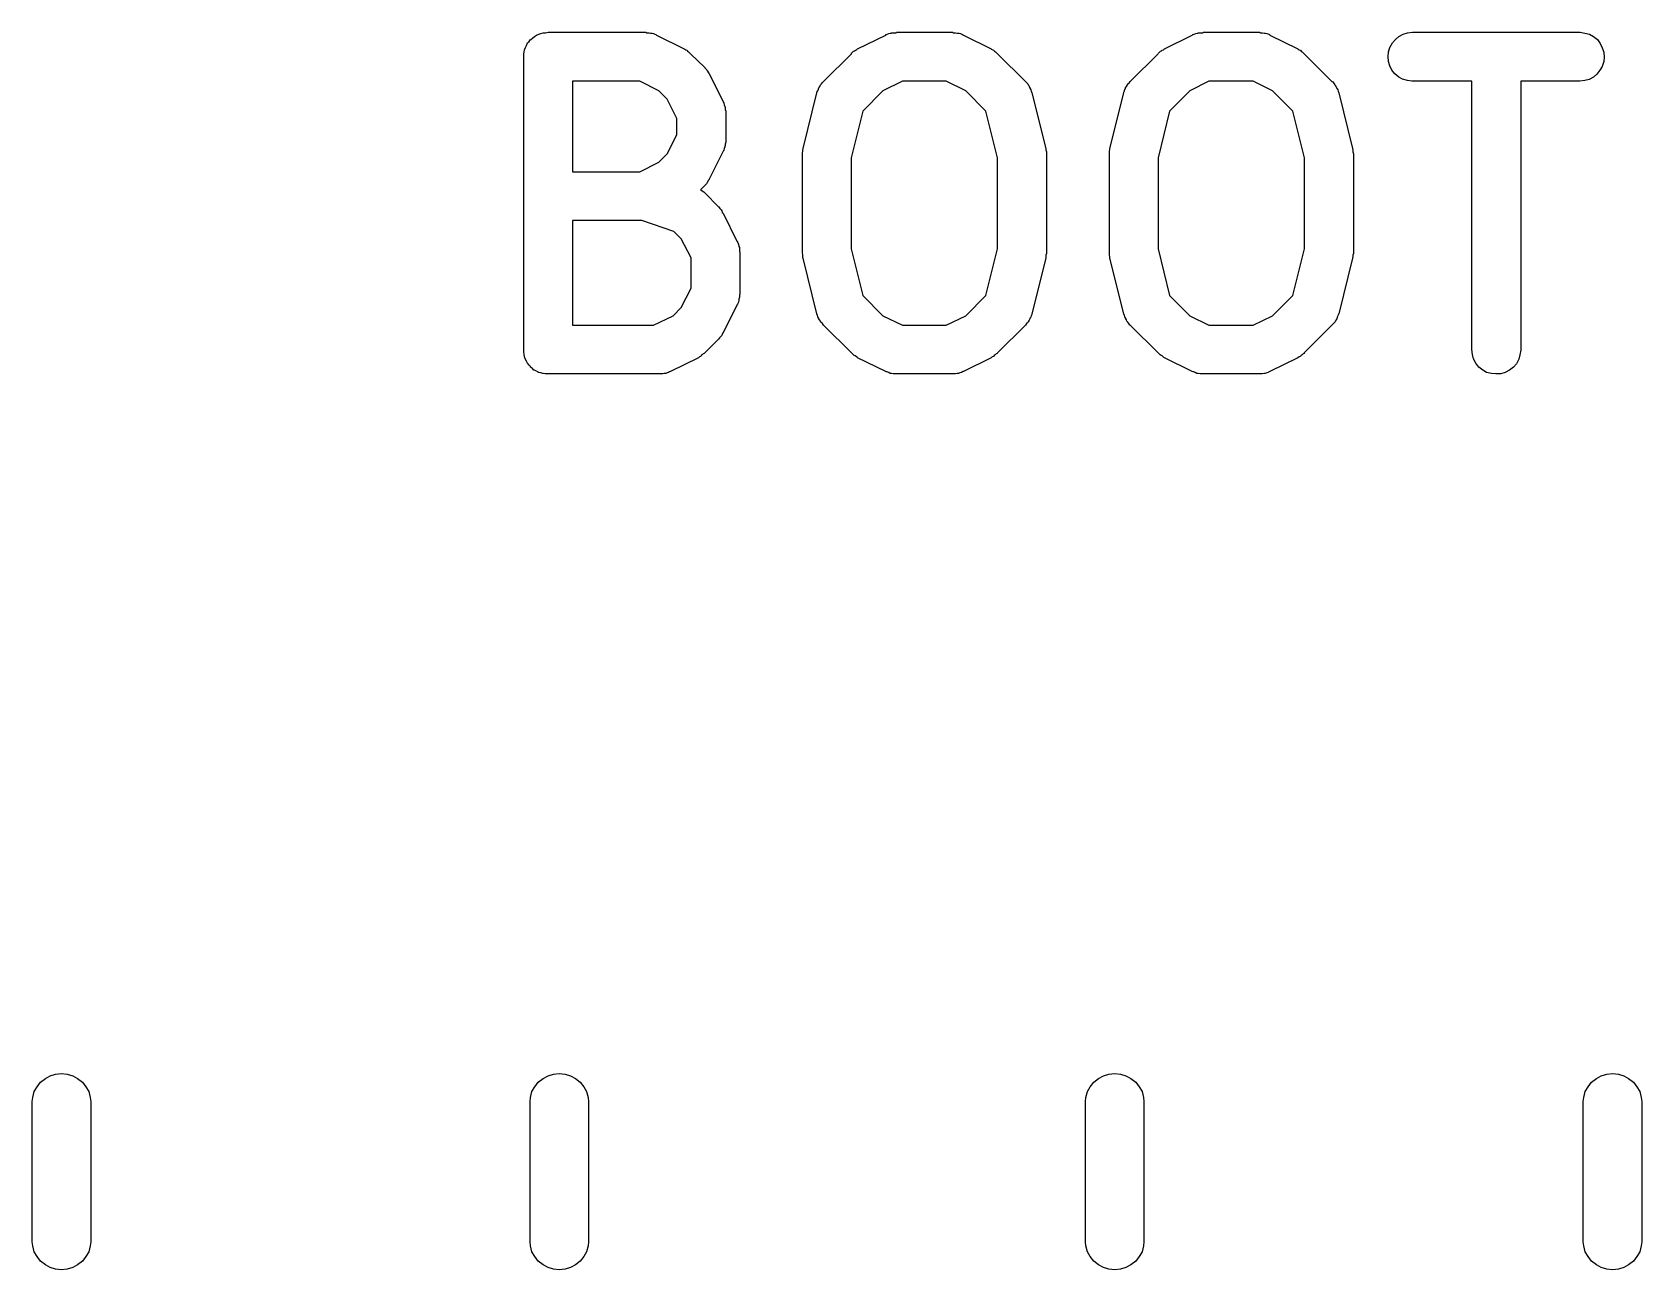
# Model space of a CAD drawing. Extents: x 137.1 to 164.6, y -146.9 to -60.6.
# Drawn here: x 149.089 to 152.387, y -124.876 to -122.341 of the extents above; entities that cross this region are included whole.
import ezdxf

# ---------------------------------------------------------------- set-up
doc = ezdxf.new("R2010")
doc.units = 0
doc.layers.add('BLACK', color=7, linetype='CONTINUOUS')

msp = doc.modelspace()

# ---------------------------------------------------------------- linework, layer by layer
at = {"layer": 'BLACK', "linetype": 'CONTINUOUS'}
for p, q in [((150.111, -122.356), (150.114, -122.353)), ((150.114, -122.353), (150.118, -122.35)), ((150.118, -122.35), (150.122, -122.347)), ((150.118, -122.35), (150.118, -122.35)), ((150.118, -122.35), (150.118, -122.35)), ((150.122, -122.347), (150.127, -122.345)), ((150.127, -122.345), (150.131, -122.344)), ((150.127, -122.345), (150.127, -122.345)), ((150.127, -122.345), (150.127, -122.345)), ((150.131, -122.344), (150.136, -122.342)), ((150.136, -122.342), (150.136, -122.342)), ((150.136, -122.342), (150.136, -122.342)), ((150.136, -122.342), (150.141, -122.342)), ((150.141, -122.342), (150.146, -122.341)), ((150.146, -122.341), (150.346, -122.341)), ((150.346, -122.341), (150.348, -122.342)), ((150.346, -122.341), (150.346, -122.341)), ((150.348, -122.342), (150.349, -122.342)), ((150.349, -122.342), (150.353, -122.342)), ((150.353, -122.342), (150.356, -122.343)), ((150.356, -122.343), (150.358, -122.343)), ((150.358, -122.343), (150.359, -122.343)), ((150.359, -122.343), (150.362, -122.344)), ((150.362, -122.344), (150.365, -122.345)), ((150.365, -122.345), (150.367, -122.346)), ((150.367, -122.346), (150.368, -122.347)), ((150.368, -122.347), (150.425, -122.375)), ((150.78, -122.375), (150.838, -122.347)), ((150.838, -122.347), (150.838, -122.346)), ((150.838, -122.346), (150.84, -122.346)), ((150.84, -122.346), (150.841, -122.345)), ((150.841, -122.345), (150.844, -122.344)), ((150.844, -122.344), (150.847, -122.343)), ((150.847, -122.343), (150.849, -122.343)), ((150.849, -122.343), (150.85, -122.342)), ((150.85, -122.342), (150.854, -122.342)), ((150.854, -122.342), (150.857, -122.342)), ((150.857, -122.342), (150.859, -122.342)), ((150.859, -122.342), (150.86, -122.341)), ((150.86, -122.341), (150.974, -122.341)), ((150.974, -122.341), (150.975, -122.341)), ((150.975, -122.341), (150.976, -122.342)), ((150.976, -122.342), (150.978, -122.342)), ((150.978, -122.342), (150.981, -122.342)), ((150.981, -122.342), (150.985, -122.343)), ((150.985, -122.343), (150.986, -122.343)), ((150.986, -122.343), (150.988, -122.343)), ((150.988, -122.343), (150.991, -122.344)), ((150.991, -122.344), (150.994, -122.345)), ((150.994, -122.345), (150.995, -122.346)), ((150.995, -122.346), (150.997, -122.347)), ((150.997, -122.347), (151.054, -122.375)), ((151.409, -122.375), (151.466, -122.347)), ((151.466, -122.347), (151.467, -122.346)), ((151.467, -122.346), (151.468, -122.346)), ((151.468, -122.346), (151.47, -122.345)), ((151.47, -122.345), (151.473, -122.344)), ((151.473, -122.344), (151.476, -122.343)), ((151.476, -122.343), (151.477, -122.343)), ((151.477, -122.343), (151.479, -122.342)), ((151.479, -122.342), (151.482, -122.342)), ((151.482, -122.342), (151.486, -122.342)), ((151.486, -122.342), (151.487, -122.342)), ((151.487, -122.342), (151.489, -122.341)), ((151.489, -122.341), (151.603, -122.341)), ((151.603, -122.341), (151.604, -122.341)), ((151.604, -122.341), (151.605, -122.342)), ((151.605, -122.342), (151.606, -122.342)), ((151.606, -122.342), (151.61, -122.342)), ((151.61, -122.342), (151.613, -122.343)), ((151.613, -122.343), (151.615, -122.343)), ((151.615, -122.343), (151.616, -122.343)), ((151.616, -122.343), (151.619, -122.344)), ((151.619, -122.344), (151.623, -122.345)), ((151.623, -122.345), (151.624, -122.346)), ((151.624, -122.346), (151.625, -122.347)), ((151.625, -122.347), (151.682, -122.375)), ((151.882, -122.356), (151.889, -122.35)), ((151.889, -122.35), (151.898, -122.345)), ((151.898, -122.345), (151.907, -122.342)), ((151.907, -122.342), (151.917, -122.341)), ((151.917, -122.341), (152.26, -122.341)), ((152.26, -122.341), (152.261, -122.341)), ((152.261, -122.341), (152.27, -122.343)), ((152.27, -122.343), (152.28, -122.345)), ((152.28, -122.345), (152.288, -122.35)), ((152.288, -122.35), (152.296, -122.356)), ((150.096, -122.386), (150.097, -122.381)), ((150.096, -122.391), (150.096, -122.386)), ((150.097, -122.381), (150.098, -122.377)), ((150.097, -122.381), (150.097, -122.381)), ((150.097, -122.381), (150.097, -122.381)), ((150.098, -122.377), (150.1, -122.372)), ((150.1, -122.372), (150.102, -122.368)), ((150.1, -122.372), (150.1, -122.372)), ((150.1, -122.372), (150.1, -122.372)), ((150.102, -122.368), (150.104, -122.363)), ((150.104, -122.363), (150.107, -122.36)), ((150.104, -122.363), (150.104, -122.363)), ((150.104, -122.363), (150.104, -122.363)), ((150.107, -122.36), (150.11, -122.356)), ((150.11, -122.356), (150.111, -122.356)), ((150.111, -122.356), (150.111, -122.356)), ((150.425, -122.375), (150.426, -122.376)), ((150.426, -122.376), (150.428, -122.377)), ((150.428, -122.377), (150.431, -122.378)), ((150.431, -122.378), (150.432, -122.38)), ((150.432, -122.38), (150.434, -122.381)), ((150.434, -122.381), (150.436, -122.383)), ((150.436, -122.383), (150.438, -122.385)), ((150.438, -122.385), (150.467, -122.413)), ((150.71, -122.442), (150.768, -122.385)), ((150.768, -122.384), (150.77, -122.382)), ((150.768, -122.385), (150.768, -122.384)), ((150.77, -122.382), (150.772, -122.38)), ((150.772, -122.38), (150.774, -122.379)), ((150.774, -122.379), (150.776, -122.378)), ((150.776, -122.378), (150.778, -122.377)), ((150.778, -122.377), (150.78, -122.375)), ((151.054, -122.375), (151.054, -122.376)), ((151.054, -122.376), (151.057, -122.377)), ((151.057, -122.377), (151.059, -122.378)), ((151.059, -122.378), (151.061, -122.38)), ((151.061, -122.38), (151.063, -122.381)), ((151.063, -122.381), (151.065, -122.383)), ((151.065, -122.383), (151.067, -122.385)), ((151.067, -122.385), (151.124, -122.442)), ((151.339, -122.442), (151.396, -122.385)), ((151.396, -122.385), (151.397, -122.384)), ((151.397, -122.384), (151.399, -122.382)), ((151.399, -122.382), (151.401, -122.38)), ((151.401, -122.38), (151.403, -122.379)), ((151.403, -122.379), (151.404, -122.378)), ((151.404, -122.378), (151.407, -122.377)), ((151.407, -122.377), (151.409, -122.375)), ((151.682, -122.375), (151.683, -122.376)), ((151.683, -122.376), (151.685, -122.377)), ((151.685, -122.377), (151.688, -122.378)), ((151.688, -122.378), (151.689, -122.38)), ((151.689, -122.38), (151.691, -122.381)), ((151.691, -122.381), (151.693, -122.383)), ((151.693, -122.383), (151.695, -122.385)), ((151.695, -122.385), (151.752, -122.442)), ((151.867, -122.391), (151.868, -122.381)), ((151.868, -122.381), (151.871, -122.372)), ((151.871, -122.372), (151.876, -122.363)), ((151.876, -122.363), (151.882, -122.356)), ((152.296, -122.356), (152.302, -122.364)), ((152.302, -122.364), (152.306, -122.373)), ((152.306, -122.373), (152.309, -122.382)), ((152.309, -122.382), (152.31, -122.392)), ((150.096, -122.991), (150.096, -122.391)), ((150.096, -122.391), (150.096, -122.391)), ((150.096, -122.391), (150.096, -122.391)), ((150.096, -122.391), (150.096, -122.391)), ((150.096, -122.391), (150.096, -122.391)), ((150.467, -122.413), (150.467, -122.414)), ((150.467, -122.414), (150.469, -122.416)), ((150.469, -122.416), (150.471, -122.418)), ((150.471, -122.418), (150.472, -122.42)), ((150.472, -122.42), (150.473, -122.421)), ((150.473, -122.421), (150.475, -122.424)), ((151.868, -122.401), (151.867, -122.391)), ((151.871, -122.41), (151.868, -122.401)), ((151.875, -122.419), (151.871, -122.41)), ((151.881, -122.426), (151.875, -122.419)), ((152.301, -122.419), (152.295, -122.427)), ((152.306, -122.411), (152.301, -122.419)), ((152.309, -122.401), (152.306, -122.411)), ((152.31, -122.392), (152.309, -122.401)), ((150.196, -122.441), (150.196, -122.627)), ((150.334, -122.441), (150.196, -122.441)), ((150.373, -122.461), (150.334, -122.441)), ((150.475, -122.424), (150.476, -122.426)), ((150.476, -122.426), (150.505, -122.483)), ((150.701, -122.455), (150.703, -122.452)), ((150.703, -122.452), (150.704, -122.449)), ((150.704, -122.449), (150.705, -122.448)), ((150.705, -122.448), (150.706, -122.447)), ((150.706, -122.447), (150.708, -122.444)), ((150.708, -122.444), (150.71, -122.442)), ((150.872, -122.441), (150.832, -122.461)), ((150.962, -122.441), (150.872, -122.441)), ((151.002, -122.461), (150.962, -122.441)), ((151.124, -122.442), (151.124, -122.442)), ((151.124, -122.442), (151.127, -122.445)), ((151.127, -122.445), (151.129, -122.447)), ((151.129, -122.447), (151.13, -122.449)), ((151.13, -122.449), (151.131, -122.45)), ((151.131, -122.45), (151.132, -122.453)), ((151.132, -122.453), (151.134, -122.456)), ((151.329, -122.455), (151.331, -122.452)), ((151.331, -122.452), (151.333, -122.449)), ((151.333, -122.449), (151.334, -122.448)), ((151.334, -122.447), (151.337, -122.444)), ((151.334, -122.448), (151.334, -122.447)), ((151.337, -122.444), (151.339, -122.442)), ((151.5, -122.441), (151.461, -122.461)), ((151.591, -122.441), (151.5, -122.441)), ((151.63, -122.461), (151.591, -122.441)), ((151.752, -122.442), (151.753, -122.442)), ((151.753, -122.442), (151.755, -122.445)), ((151.755, -122.445), (151.757, -122.447)), ((151.757, -122.447), (151.758, -122.449)), ((151.758, -122.449), (151.759, -122.45)), ((151.759, -122.45), (151.761, -122.453)), ((151.761, -122.453), (151.762, -122.456)), ((151.889, -122.433), (151.881, -122.426)), ((151.897, -122.437), (151.889, -122.433)), ((151.907, -122.44), (151.897, -122.437)), ((151.916, -122.441), (151.907, -122.44)), ((151.917, -122.441), (151.916, -122.441)), ((152.039, -122.441), (151.917, -122.441)), ((152.039, -122.991), (152.039, -122.441)), ((152.26, -122.441), (152.139, -122.441)), ((152.139, -122.441), (152.139, -122.991)), ((152.27, -122.44), (152.26, -122.441)), ((152.279, -122.438), (152.27, -122.44)), ((152.288, -122.433), (152.279, -122.438)), ((152.295, -122.427), (152.288, -122.433)), ((150.39, -122.478), (150.373, -122.461)), ((150.41, -122.518), (150.39, -122.478)), ((150.505, -122.483), (150.505, -122.484)), ((150.505, -122.484), (150.506, -122.485)), ((150.506, -122.485), (150.506, -122.487)), ((150.506, -122.487), (150.507, -122.49)), ((150.669, -122.579), (150.697, -122.465)), ((150.697, -122.464), (150.699, -122.461)), ((150.697, -122.465), (150.697, -122.464)), ((150.699, -122.461), (150.7, -122.458)), ((150.7, -122.457), (150.701, -122.455)), ((150.7, -122.458), (150.7, -122.457)), ((150.832, -122.461), (150.791, -122.503)), ((151.043, -122.503), (151.002, -122.461)), ((151.134, -122.456), (151.134, -122.457)), ((151.134, -122.457), (151.135, -122.459)), ((151.135, -122.459), (151.136, -122.462)), ((151.136, -122.462), (151.137, -122.465)), ((151.137, -122.465), (151.166, -122.579)), ((151.297, -122.579), (151.326, -122.465)), ((151.326, -122.464), (151.327, -122.461)), ((151.326, -122.465), (151.326, -122.464)), ((151.327, -122.461), (151.328, -122.458)), ((151.328, -122.458), (151.329, -122.457)), ((151.329, -122.457), (151.329, -122.455)), ((151.461, -122.461), (151.419, -122.503)), ((151.672, -122.503), (151.63, -122.461)), ((151.762, -122.456), (151.763, -122.457)), ((151.763, -122.457), (151.764, -122.459)), ((151.764, -122.459), (151.765, -122.462)), ((151.765, -122.462), (151.766, -122.465)), ((151.766, -122.465), (151.794, -122.579)), ((150.41, -122.551), (150.41, -122.518)), ((150.507, -122.49), (150.508, -122.493)), ((150.508, -122.493), (150.509, -122.495)), ((150.509, -122.495), (150.509, -122.496)), ((150.509, -122.496), (150.509, -122.499)), ((150.509, -122.499), (150.51, -122.503)), ((150.51, -122.503), (150.51, -122.504)), ((150.51, -122.504), (150.51, -122.506)), ((150.51, -122.506), (150.51, -122.563)), ((150.791, -122.503), (150.767, -122.598)), ((151.067, -122.598), (151.043, -122.503)), ((151.419, -122.503), (151.396, -122.598)), ((151.696, -122.598), (151.672, -122.503)), ((150.39, -122.59), (150.41, -122.551)), ((150.505, -122.585), (150.476, -122.642)), ((150.506, -122.583), (150.505, -122.584)), ((150.505, -122.584), (150.505, -122.585)), ((150.507, -122.579), (150.506, -122.583)), ((150.508, -122.576), (150.507, -122.579)), ((150.509, -122.573), (150.508, -122.575)), ((150.508, -122.575), (150.508, -122.576)), ((150.51, -122.566), (150.509, -122.57)), ((150.509, -122.57), (150.509, -122.573)), ((150.51, -122.563), (150.51, -122.564)), ((150.51, -122.564), (150.51, -122.565)), ((150.51, -122.565), (150.51, -122.566)), ((150.667, -122.589), (150.668, -122.585)), ((150.668, -122.581), (150.669, -122.58)), ((150.668, -122.585), (150.668, -122.581)), ((150.669, -122.58), (150.669, -122.579)), ((151.166, -122.579), (151.166, -122.58)), ((151.166, -122.58), (151.166, -122.581)), ((151.166, -122.581), (151.166, -122.582)), ((151.166, -122.582), (151.167, -122.586)), ((151.167, -122.586), (151.167, -122.59)), ((151.296, -122.585), (151.297, -122.581)), ((151.296, -122.589), (151.296, -122.585)), ((151.297, -122.58), (151.297, -122.579)), ((151.297, -122.581), (151.297, -122.58)), ((151.794, -122.579), (151.794, -122.58)), ((151.794, -122.58), (151.795, -122.581)), ((151.795, -122.581), (151.795, -122.582)), ((151.795, -122.582), (151.795, -122.586)), ((151.795, -122.586), (151.796, -122.59)), ((150.334, -122.627), (150.373, -122.607)), ((150.373, -122.607), (150.39, -122.59)), ((150.667, -122.59), (150.667, -122.589)), ((150.667, -122.591), (150.667, -122.59)), ((150.667, -122.791), (150.667, -122.591)), ((150.667, -122.591), (150.667, -122.591)), ((150.767, -122.598), (150.767, -122.785)), ((151.067, -122.785), (151.067, -122.598)), ((151.167, -122.59), (151.167, -122.591)), ((151.167, -122.591), (151.167, -122.591)), ((151.167, -122.591), (151.167, -122.791)), ((151.296, -122.59), (151.296, -122.589)), ((151.296, -122.591), (151.296, -122.59)), ((151.296, -122.791), (151.296, -122.591)), ((151.296, -122.591), (151.296, -122.591)), ((151.396, -122.598), (151.396, -122.785)), ((151.696, -122.785), (151.696, -122.598)), ((151.796, -122.59), (151.796, -122.591)), ((151.796, -122.591), (151.796, -122.591)), ((151.796, -122.591), (151.796, -122.791)), ((150.196, -122.627), (150.334, -122.627)), ((150.471, -122.651), (150.469, -122.653)), ((150.472, -122.649), (150.471, -122.651)), ((150.473, -122.648), (150.472, -122.649)), ((150.474, -122.645), (150.473, -122.648)), ((150.476, -122.643), (150.474, -122.645)), ((150.476, -122.642), (150.476, -122.643)), ((150.467, -122.655), (150.458, -122.664)), ((150.458, -122.664), (150.459, -122.664)), ((150.459, -122.664), (150.462, -122.666)), ((150.462, -122.666), (150.465, -122.668)), ((150.465, -122.668), (150.466, -122.669)), ((150.466, -122.669), (150.467, -122.67)), ((150.469, -122.653), (150.467, -122.655)), ((150.467, -122.67), (150.495, -122.699)), ((150.495, -122.699), (150.496, -122.699)), ((150.496, -122.699), (150.498, -122.702)), ((150.498, -122.702), (150.5, -122.704)), ((150.5, -122.704), (150.501, -122.705)), ((150.501, -122.705), (150.502, -122.707)), ((150.502, -122.707), (150.503, -122.71)), ((150.503, -122.71), (150.505, -122.712)), ((150.505, -122.712), (150.533, -122.769)), ((150.196, -122.727), (150.196, -122.941)), ((150.338, -122.727), (150.196, -122.727)), ((150.404, -122.749), (150.338, -122.727)), ((150.419, -122.764), (150.404, -122.749)), ((150.439, -122.803), (150.419, -122.764)), ((150.533, -122.769), (150.534, -122.77)), ((150.534, -122.77), (150.534, -122.771)), ((150.534, -122.771), (150.535, -122.772)), ((150.535, -122.772), (150.536, -122.776)), ((150.536, -122.776), (150.537, -122.779)), ((150.537, -122.779), (150.537, -122.78)), ((150.537, -122.78), (150.538, -122.782)), ((150.538, -122.782), (150.538, -122.785)), ((150.439, -122.865), (150.439, -122.803)), ((150.538, -122.785), (150.538, -122.788)), ((150.538, -122.788), (150.538, -122.79)), ((150.538, -122.79), (150.539, -122.791)), ((150.539, -122.791), (150.539, -122.877)), ((150.667, -122.792), (150.667, -122.791)), ((150.667, -122.793), (150.667, -122.792)), ((150.668, -122.797), (150.667, -122.793)), ((150.668, -122.801), (150.668, -122.797)), ((150.668, -122.802), (150.668, -122.801)), ((150.668, -122.803), (150.668, -122.802)), ((150.669, -122.804), (150.668, -122.803)), ((150.697, -122.918), (150.669, -122.804)), ((150.767, -122.785), (150.791, -122.88)), ((151.043, -122.88), (151.067, -122.785)), ((151.166, -122.804), (151.137, -122.918)), ((151.167, -122.794), (151.166, -122.798)), ((151.166, -122.798), (151.166, -122.802)), ((151.166, -122.802), (151.166, -122.803)), ((151.166, -122.803), (151.166, -122.804)), ((151.167, -122.791), (151.167, -122.792)), ((151.167, -122.792), (151.167, -122.793)), ((151.167, -122.793), (151.167, -122.794)), ((151.296, -122.792), (151.296, -122.791)), ((151.296, -122.793), (151.296, -122.792)), ((151.296, -122.797), (151.296, -122.793)), ((151.297, -122.801), (151.296, -122.797)), ((151.297, -122.802), (151.297, -122.801)), ((151.297, -122.803), (151.297, -122.802)), ((151.297, -122.804), (151.297, -122.803)), ((151.326, -122.918), (151.297, -122.804)), ((151.396, -122.785), (151.419, -122.88)), ((151.672, -122.88), (151.696, -122.785)), ((151.794, -122.804), (151.766, -122.918)), ((151.795, -122.802), (151.794, -122.803)), ((151.794, -122.803), (151.794, -122.804)), ((151.796, -122.794), (151.795, -122.798)), ((151.795, -122.798), (151.795, -122.802)), ((151.796, -122.791), (151.796, -122.792)), ((151.796, -122.792), (151.796, -122.793)), ((151.796, -122.793), (151.796, -122.794)), ((150.419, -122.905), (150.439, -122.865)), ((150.539, -122.878), (150.538, -122.879)), ((150.538, -122.879), (150.538, -122.881)), ((150.538, -122.881), (150.538, -122.884)), ((150.539, -122.877), (150.539, -122.878)), ((150.791, -122.88), (150.832, -122.922)), ((151.002, -122.922), (151.043, -122.88)), ((151.419, -122.88), (151.461, -122.922)), ((151.63, -122.922), (151.672, -122.88)), ((150.402, -122.922), (150.419, -122.905)), ((150.533, -122.9), (150.505, -122.957)), ((150.534, -122.898), (150.533, -122.9)), ((150.535, -122.897), (150.534, -122.898)), ((150.536, -122.894), (150.535, -122.897)), ((150.537, -122.89), (150.536, -122.894)), ((150.538, -122.884), (150.537, -122.888)), ((150.537, -122.888), (150.537, -122.889)), ((150.537, -122.889), (150.537, -122.89)), ((150.196, -122.941), (150.362, -122.941)), ((150.362, -122.941), (150.402, -122.922)), ((150.698, -122.921), (150.697, -122.918)), ((150.699, -122.924), (150.698, -122.921)), ((150.7, -122.926), (150.699, -122.924)), ((150.7, -122.927), (150.7, -122.926)), ((150.702, -122.93), (150.7, -122.927)), ((150.704, -122.933), (150.702, -122.93)), ((150.705, -122.934), (150.704, -122.933)), ((150.705, -122.935), (150.705, -122.934)), ((150.708, -122.938), (150.705, -122.935)), ((150.71, -122.941), (150.708, -122.938)), ((150.768, -122.998), (150.71, -122.941)), ((150.71, -122.941), (150.71, -122.941)), ((150.832, -122.922), (150.872, -122.941)), ((150.872, -122.941), (150.962, -122.941)), ((150.962, -122.941), (151.002, -122.922)), ((151.124, -122.941), (151.067, -122.998)), ((151.126, -122.938), (151.124, -122.941)), ((151.128, -122.936), (151.126, -122.938)), ((151.129, -122.935), (151.128, -122.936)), ((151.13, -122.934), (151.129, -122.935)), ((151.132, -122.931), (151.13, -122.934)), ((151.133, -122.928), (151.132, -122.931)), ((151.134, -122.926), (151.133, -122.928)), ((151.135, -122.925), (151.134, -122.926)), ((151.136, -122.922), (151.135, -122.925)), ((151.137, -122.919), (151.136, -122.922)), ((151.137, -122.918), (151.137, -122.919)), ((151.327, -122.921), (151.326, -122.918)), ((151.328, -122.924), (151.327, -122.921)), ((151.329, -122.926), (151.328, -122.924)), ((151.329, -122.927), (151.329, -122.926)), ((151.331, -122.93), (151.329, -122.927)), ((151.332, -122.933), (151.331, -122.93)), ((151.333, -122.934), (151.332, -122.933)), ((151.334, -122.935), (151.333, -122.934)), ((151.336, -122.938), (151.334, -122.935)), ((151.338, -122.941), (151.336, -122.938)), ((151.339, -122.941), (151.338, -122.941)), ((151.396, -122.998), (151.339, -122.941)), ((151.461, -122.922), (151.5, -122.941)), ((151.5, -122.941), (151.591, -122.941)), ((151.591, -122.941), (151.63, -122.922)), ((151.752, -122.941), (151.695, -122.998)), ((151.755, -122.938), (151.752, -122.941)), ((151.757, -122.936), (151.755, -122.938)), ((151.758, -122.935), (151.757, -122.936)), ((151.759, -122.934), (151.758, -122.935)), ((151.76, -122.931), (151.759, -122.934)), ((151.762, -122.928), (151.76, -122.931)), ((151.763, -122.926), (151.762, -122.928)), ((151.764, -122.922), (151.763, -122.925)), ((151.763, -122.925), (151.763, -122.926)), ((151.765, -122.919), (151.764, -122.922)), ((151.766, -122.918), (151.765, -122.919)), ((150.495, -122.97), (150.467, -122.998)), ((150.497, -122.967), (150.495, -122.97)), ((150.499, -122.965), (150.497, -122.967)), ((150.5, -122.964), (150.499, -122.965)), ((150.502, -122.962), (150.5, -122.964)), ((150.503, -122.96), (150.502, -122.962)), ((150.504, -122.957), (150.503, -122.96)), ((150.505, -122.957), (150.504, -122.957)), ((150.096, -122.996), (150.096, -122.991)), ((150.097, -123.001), (150.096, -122.996)), ((150.098, -123.006), (150.097, -123.001)), ((150.097, -123.001), (150.097, -123.001)), ((150.097, -123.001), (150.097, -123.001)), ((150.099, -123.01), (150.098, -123.006)), ((150.102, -123.015), (150.099, -123.01)), ((150.099, -123.01), (150.099, -123.01)), ((150.099, -123.01), (150.099, -123.01)), ((150.104, -123.019), (150.102, -123.015)), ((150.454, -123.008), (150.397, -123.036)), ((150.456, -123.006), (150.454, -123.008)), ((150.459, -123.005), (150.456, -123.006)), ((150.46, -123.003), (150.459, -123.005)), ((150.462, -123.002), (150.46, -123.003)), ((150.464, -123), (150.462, -123.002)), ((150.466, -122.999), (150.464, -123)), ((150.467, -122.998), (150.466, -122.999)), ((150.77, -123), (150.768, -122.998)), ((150.772, -123.002), (150.77, -123)), ((150.773, -123.003), (150.772, -123.002)), ((150.775, -123.004), (150.773, -123.003)), ((150.778, -123.006), (150.775, -123.004)), ((150.78, -123.007), (150.778, -123.006)), ((150.78, -123.008), (150.78, -123.007)), ((150.838, -123.036), (150.78, -123.008)), ((151.054, -123.008), (150.997, -123.036)), ((151.056, -123.006), (151.054, -123.008)), ((151.059, -123.005), (151.056, -123.006)), ((151.06, -123.003), (151.059, -123.005)), ((151.062, -123.002), (151.06, -123.003)), ((151.064, -123), (151.062, -123.002)), ((151.066, -122.999), (151.064, -123)), ((151.067, -122.998), (151.066, -122.999)), ((151.398, -123), (151.396, -122.998)), ((151.4, -123.002), (151.398, -123)), ((151.402, -123.003), (151.4, -123.002)), ((151.404, -123.004), (151.402, -123.003)), ((151.406, -123.006), (151.404, -123.004)), ((151.408, -123.007), (151.406, -123.006)), ((151.409, -123.008), (151.408, -123.007)), ((151.466, -123.036), (151.409, -123.008)), ((151.682, -123.008), (151.625, -123.036)), ((151.685, -123.006), (151.682, -123.008)), ((151.687, -123.005), (151.685, -123.006)), ((151.689, -123.003), (151.687, -123.005)), ((151.691, -123.002), (151.689, -123.003)), ((151.693, -123), (151.691, -123.002)), ((151.695, -122.999), (151.693, -123)), ((151.695, -122.998), (151.695, -122.999)), ((152.04, -123.001), (152.039, -122.991)), ((152.042, -123.01), (152.04, -123.001)), ((152.047, -123.019), (152.042, -123.01)), ((152.135, -123.011), (152.13, -123.02)), ((152.137, -123.002), (152.135, -123.011)), ((152.139, -122.992), (152.137, -123.002)), ((152.139, -122.991), (152.139, -122.992)), ((150.107, -123.023), (150.104, -123.019)), ((150.104, -123.019), (150.104, -123.019)), ((150.104, -123.019), (150.104, -123.019)), ((150.11, -123.026), (150.107, -123.023)), ((150.11, -123.027), (150.11, -123.026)), ((150.114, -123.03), (150.11, -123.027)), ((150.11, -123.027), (150.11, -123.027)), ((150.117, -123.033), (150.114, -123.03)), ((150.118, -123.033), (150.117, -123.033)), ((150.122, -123.035), (150.118, -123.033)), ((150.118, -123.033), (150.118, -123.033)), ((150.126, -123.037), (150.122, -123.035)), ((150.126, -123.038), (150.126, -123.037)), ((150.126, -123.037), (150.126, -123.037)), ((150.131, -123.039), (150.126, -123.038)), ((150.135, -123.04), (150.131, -123.039)), ((150.136, -123.04), (150.135, -123.04)), ((150.135, -123.04), (150.135, -123.04)), ((150.14, -123.041), (150.136, -123.04)), ((150.145, -123.041), (150.14, -123.041)), ((150.146, -123.041), (150.145, -123.041)), ((150.145, -123.041), (150.145, -123.041)), ((150.145, -123.041), (150.145, -123.041)), ((150.145, -123.041), (150.145, -123.041)), ((150.374, -123.041), (150.146, -123.041)), ((150.376, -123.041), (150.374, -123.041)), ((150.377, -123.041), (150.376, -123.041)), ((150.381, -123.041), (150.377, -123.041)), ((150.384, -123.04), (150.381, -123.041)), ((150.385, -123.04), (150.384, -123.04)), ((150.387, -123.04), (150.385, -123.04)), ((150.39, -123.039), (150.387, -123.04)), ((150.393, -123.038), (150.39, -123.039)), ((150.395, -123.037), (150.393, -123.038)), ((150.396, -123.036), (150.395, -123.037)), ((150.397, -123.036), (150.396, -123.036)), ((150.839, -123.037), (150.838, -123.036)), ((150.84, -123.037), (150.839, -123.037)), ((150.844, -123.038), (150.84, -123.037)), ((150.847, -123.04), (150.844, -123.038)), ((150.848, -123.04), (150.847, -123.04)), ((150.85, -123.04), (150.848, -123.04)), ((150.853, -123.041), (150.85, -123.04)), ((150.856, -123.041), (150.853, -123.041)), ((150.858, -123.041), (150.856, -123.041)), ((150.859, -123.041), (150.858, -123.041)), ((150.86, -123.041), (150.859, -123.041)), ((150.974, -123.041), (150.86, -123.041)), ((150.976, -123.041), (150.974, -123.041)), ((150.977, -123.041), (150.976, -123.041)), ((150.981, -123.041), (150.977, -123.041)), ((150.984, -123.04), (150.981, -123.041)), ((150.985, -123.04), (150.984, -123.04)), ((150.987, -123.04), (150.985, -123.04)), ((150.99, -123.039), (150.987, -123.04)), ((150.993, -123.038), (150.99, -123.039)), ((150.995, -123.037), (150.993, -123.038)), ((150.996, -123.036), (150.995, -123.037)), ((150.997, -123.036), (150.996, -123.036)), ((151.468, -123.037), (151.466, -123.036)), ((151.469, -123.037), (151.468, -123.037)), ((151.472, -123.038), (151.469, -123.037)), ((151.475, -123.04), (151.472, -123.038)), ((151.477, -123.04), (151.475, -123.04)), ((151.478, -123.04), (151.477, -123.04)), ((151.482, -123.041), (151.478, -123.04)), ((151.485, -123.041), (151.482, -123.041)), ((151.486, -123.041), (151.485, -123.041)), ((151.488, -123.041), (151.486, -123.041)), ((151.489, -123.041), (151.488, -123.041)), ((151.603, -123.041), (151.489, -123.041)), ((151.604, -123.041), (151.603, -123.041)), ((151.606, -123.041), (151.604, -123.041)), ((151.609, -123.041), (151.606, -123.041)), ((151.613, -123.04), (151.609, -123.041)), ((151.614, -123.04), (151.613, -123.04)), ((151.615, -123.04), (151.614, -123.04)), ((151.619, -123.039), (151.615, -123.04)), ((151.622, -123.038), (151.619, -123.039)), ((151.623, -123.037), (151.622, -123.038)), ((151.625, -123.036), (151.623, -123.037)), ((151.625, -123.036), (151.625, -123.036)), ((152.053, -123.027), (152.047, -123.019)), ((152.061, -123.033), (152.053, -123.027)), ((152.069, -123.038), (152.061, -123.033)), ((152.079, -123.04), (152.069, -123.038)), ((152.088, -123.041), (152.079, -123.04)), ((152.098, -123.041), (152.088, -123.041)), ((152.107, -123.038), (152.098, -123.041)), ((152.116, -123.033), (152.107, -123.038)), ((152.124, -123.027), (152.116, -123.033)), ((152.13, -123.02), (152.124, -123.027)), ((149.099, -124.501), (149.106, -124.492)), ((149.106, -124.492), (149.116, -124.484)), ((149.116, -124.484), (149.126, -124.479)), ((149.126, -124.479), (149.137, -124.475)), ((149.137, -124.475), (149.149, -124.474)), ((149.149, -124.474), (149.161, -124.475)), ((149.161, -124.475), (149.172, -124.479)), ((149.172, -124.479), (149.182, -124.484)), ((149.182, -124.484), (149.192, -124.492)), ((149.192, -124.492), (149.199, -124.501)), ((150.119, -124.501), (150.126, -124.492)), ((150.126, -124.492), (150.136, -124.484)), ((150.136, -124.484), (150.146, -124.479)), ((150.146, -124.479), (150.157, -124.475)), ((150.157, -124.475), (150.169, -124.474)), ((150.169, -124.474), (150.181, -124.475)), ((150.181, -124.475), (150.192, -124.479)), ((150.192, -124.479), (150.202, -124.484)), ((150.202, -124.484), (150.212, -124.492)), ((150.212, -124.492), (150.219, -124.501)), ((151.257, -124.501), (151.264, -124.492)), ((151.264, -124.492), (151.274, -124.484)), ((151.274, -124.484), (151.284, -124.479)), ((151.284, -124.479), (151.295, -124.475)), ((151.295, -124.475), (151.307, -124.474)), ((151.307, -124.474), (151.319, -124.475)), ((151.319, -124.475), (151.33, -124.479)), ((151.33, -124.479), (151.34, -124.484)), ((151.34, -124.484), (151.35, -124.492)), ((151.35, -124.492), (151.357, -124.501)), ((152.277, -124.501), (152.284, -124.492)), ((152.284, -124.492), (152.294, -124.484)), ((152.294, -124.484), (152.304, -124.479)), ((152.304, -124.479), (152.315, -124.475)), ((152.315, -124.475), (152.327, -124.474)), ((152.327, -124.474), (152.339, -124.475)), ((152.339, -124.475), (152.35, -124.479)), ((152.35, -124.479), (152.36, -124.484)), ((152.36, -124.484), (152.37, -124.492)), ((152.37, -124.492), (152.377, -124.501)), ((149.089, -124.531), (149.09, -124.523)), ((149.089, -124.819), (149.089, -124.531)), ((149.09, -124.523), (149.093, -124.511)), ((149.093, -124.511), (149.099, -124.501)), ((149.199, -124.501), (149.205, -124.511)), ((149.205, -124.511), (149.208, -124.523)), ((149.208, -124.523), (149.209, -124.531)), ((149.209, -124.531), (149.209, -124.819)), ((150.109, -124.531), (150.11, -124.523)), ((150.109, -124.819), (150.109, -124.531)), ((150.11, -124.523), (150.113, -124.511)), ((150.113, -124.511), (150.119, -124.501)), ((150.219, -124.501), (150.225, -124.511)), ((150.225, -124.511), (150.228, -124.523)), ((150.228, -124.523), (150.229, -124.531)), ((150.229, -124.531), (150.229, -124.819)), ((151.247, -124.531), (151.248, -124.523)), ((151.247, -124.819), (151.247, -124.531)), ((151.248, -124.523), (151.251, -124.511)), ((151.251, -124.511), (151.257, -124.501)), ((151.357, -124.501), (151.363, -124.511)), ((151.363, -124.511), (151.366, -124.523)), ((151.366, -124.523), (151.367, -124.531)), ((151.367, -124.531), (151.367, -124.819)), ((152.267, -124.531), (152.268, -124.523)), ((152.267, -124.819), (152.267, -124.531)), ((152.268, -124.523), (152.271, -124.511)), ((152.271, -124.511), (152.277, -124.501)), ((152.377, -124.501), (152.383, -124.511)), ((152.383, -124.511), (152.386, -124.523)), ((152.386, -124.523), (152.387, -124.531)), ((152.387, -124.531), (152.387, -124.819)), ((149.09, -124.827), (149.089, -124.819)), ((149.093, -124.839), (149.09, -124.827)), ((149.208, -124.827), (149.205, -124.839)), ((149.209, -124.819), (149.208, -124.827)), ((150.11, -124.827), (150.109, -124.819)), ((150.113, -124.839), (150.11, -124.827)), ((150.228, -124.827), (150.225, -124.839)), ((150.229, -124.819), (150.228, -124.827)), ((151.248, -124.827), (151.247, -124.819)), ((151.251, -124.839), (151.248, -124.827)), ((151.366, -124.827), (151.363, -124.839)), ((151.367, -124.819), (151.366, -124.827)), ((152.268, -124.827), (152.267, -124.819)), ((152.271, -124.839), (152.268, -124.827)), ((152.386, -124.827), (152.383, -124.839)), ((152.387, -124.819), (152.386, -124.827)), ((149.099, -124.849), (149.093, -124.839)), ((149.106, -124.858), (149.099, -124.849)), ((149.116, -124.866), (149.106, -124.858)), ((149.192, -124.858), (149.182, -124.866)), ((149.199, -124.849), (149.192, -124.858)), ((149.205, -124.839), (149.199, -124.849)), ((150.119, -124.849), (150.113, -124.839)), ((150.126, -124.858), (150.119, -124.849)), ((150.136, -124.866), (150.126, -124.858)), ((150.212, -124.858), (150.202, -124.866)), ((150.219, -124.849), (150.212, -124.858)), ((150.225, -124.839), (150.219, -124.849)), ((151.257, -124.849), (151.251, -124.839)), ((151.264, -124.858), (151.257, -124.849)), ((151.274, -124.866), (151.264, -124.858)), ((151.35, -124.858), (151.34, -124.866)), ((151.357, -124.849), (151.35, -124.858)), ((151.363, -124.839), (151.357, -124.849)), ((152.277, -124.849), (152.271, -124.839)), ((152.284, -124.858), (152.277, -124.849)), ((152.294, -124.866), (152.284, -124.858)), ((152.37, -124.858), (152.36, -124.866)), ((152.377, -124.849), (152.37, -124.858)), ((152.383, -124.839), (152.377, -124.849)), ((149.126, -124.871), (149.116, -124.866)), ((149.137, -124.875), (149.126, -124.871)), ((149.149, -124.876), (149.137, -124.875)), ((149.161, -124.875), (149.149, -124.876)), ((149.172, -124.871), (149.161, -124.875)), ((149.182, -124.866), (149.172, -124.871)), ((150.146, -124.871), (150.136, -124.866)), ((150.157, -124.875), (150.146, -124.871)), ((150.169, -124.876), (150.157, -124.875)), ((150.181, -124.875), (150.169, -124.876)), ((150.192, -124.871), (150.181, -124.875)), ((150.202, -124.866), (150.192, -124.871)), ((151.284, -124.871), (151.274, -124.866)), ((151.295, -124.875), (151.284, -124.871)), ((151.307, -124.876), (151.295, -124.875)), ((151.319, -124.875), (151.307, -124.876)), ((151.33, -124.871), (151.319, -124.875)), ((151.34, -124.866), (151.33, -124.871)), ((152.304, -124.871), (152.294, -124.866)), ((152.315, -124.875), (152.304, -124.871)), ((152.327, -124.876), (152.315, -124.875)), ((152.339, -124.875), (152.327, -124.876)), ((152.35, -124.871), (152.339, -124.875)), ((152.36, -124.866), (152.35, -124.871))]:
    msp.add_line(p, q, dxfattribs=at)

doc.saveas('drawing.dxf')
